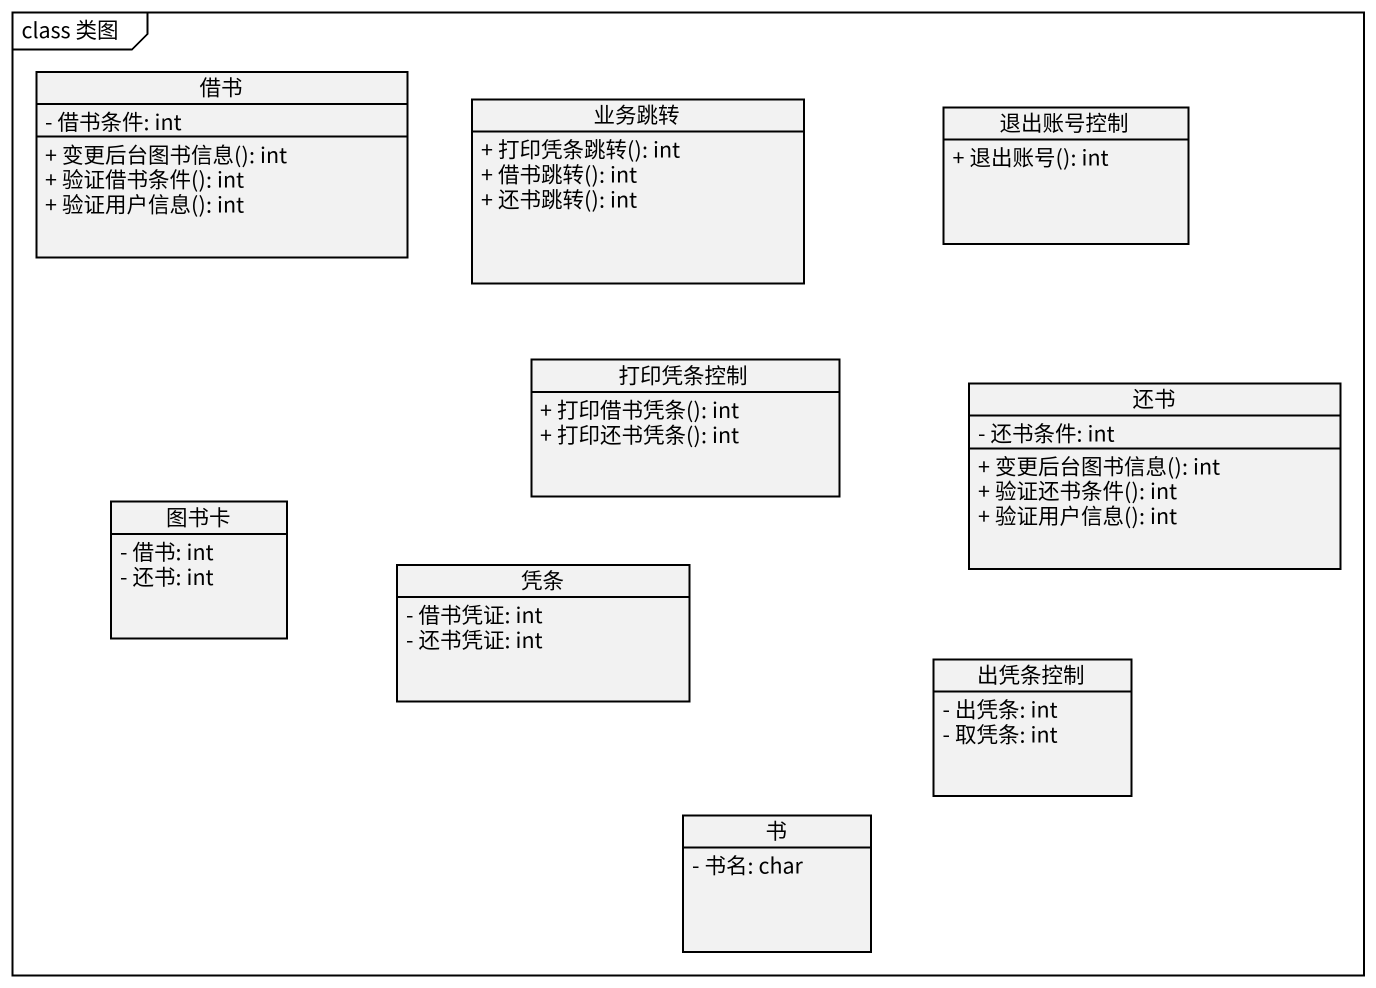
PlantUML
@startuml
mainframe class 类图
hide circle
hide empty members
skinparam classAttributeIconSize 0
class 借书 {
  - 借书条件: int
  + 变更后台图书信息(): int
  + 验证借书条件(): int
  + 验证用户信息(): int
}
class 业务跳转 {
  + 打印凭条跳转(): int
  + 借书跳转(): int
  + 还书跳转(): int
}
class 退出账号控制 {
  + 退出账号(): int
}
class 打印凭条控制 {
  + 打印借书凭条(): int
  + 打印还书凭条(): int
}
class 还书 {
  - 还书条件: int
  + 变更后台图书信息(): int
  + 验证还书条件(): int
  + 验证用户信息(): int
}
class 图书卡 {
  - 借书: int
  - 还书: int
}
class 凭条 {
  - 借书凭证: int
  - 还书凭证: int
}
class 出凭条控制 {
  - 出凭条: int
  - 取凭条: int
}
class 书 {
  - 书名: char
}
@enduml
